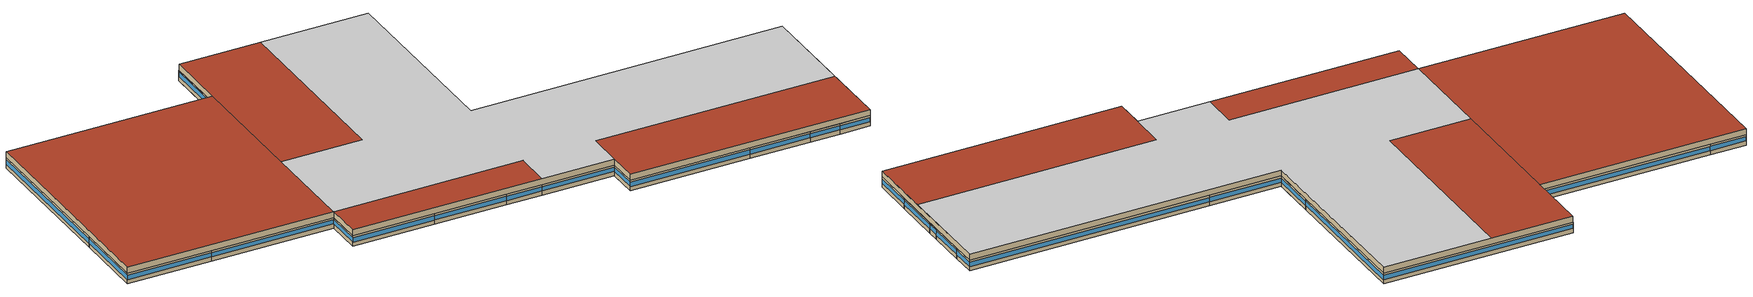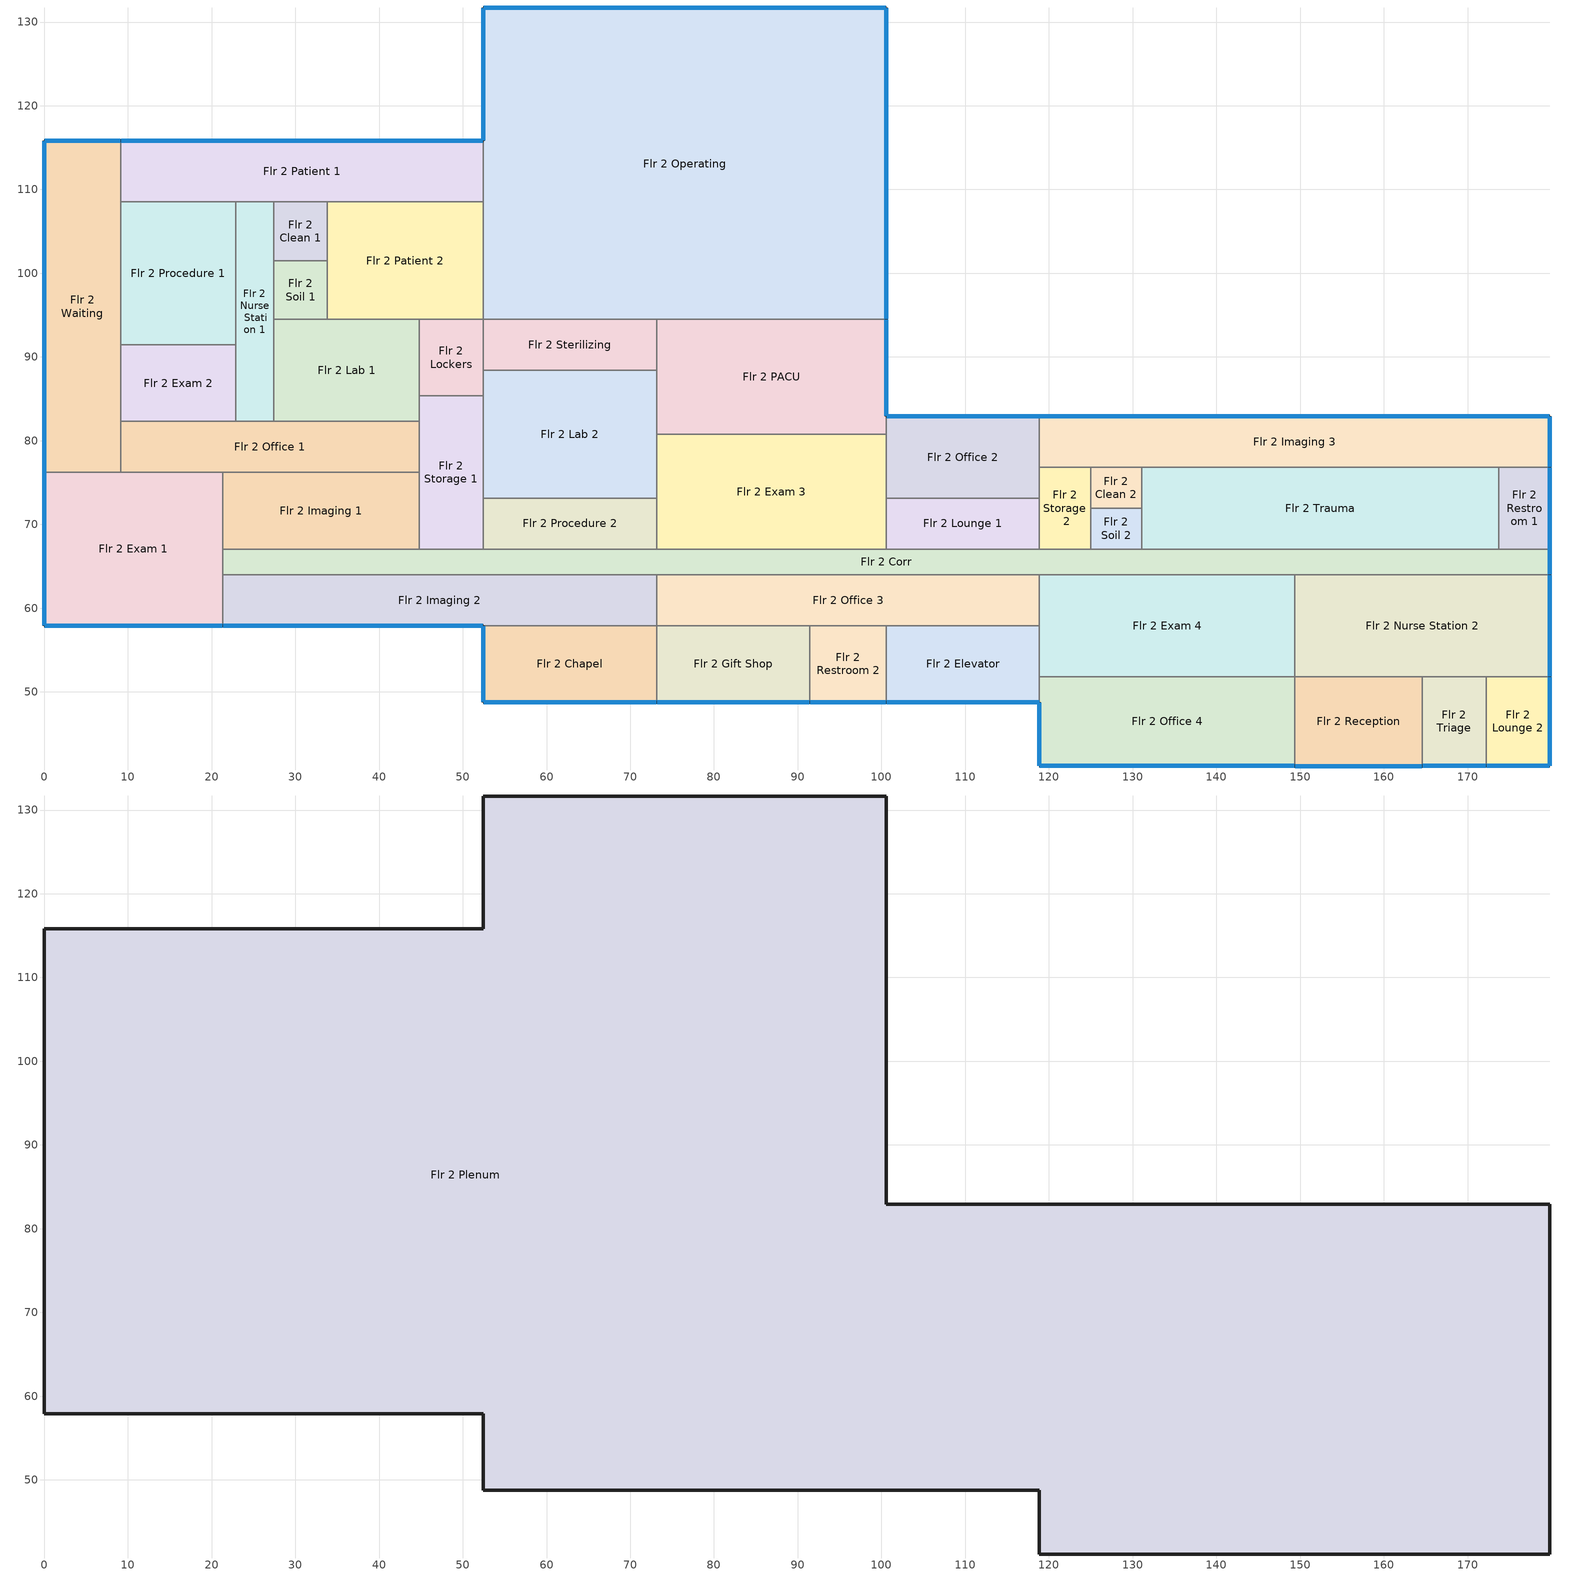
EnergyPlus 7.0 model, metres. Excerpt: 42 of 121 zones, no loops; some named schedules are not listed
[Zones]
Flr 2 Chapel
 floor adiabatic (INT-FLOOR-TOPSIDE): 73.15,57.91 73.15,48.77 52.43,48.77 52.43,57.91 z3.96
 wall outside (Mass_R-5.7 ci_Ext-wall): 52.43,57.91 52.43,48.77 73.15,48.77 z3.96:6.71
 wall adiabatic (Standard_Int-Wall): 73.15,48.77 73.15,57.91 52.43,57.91 z3.96:6.71
 window (South_Window): 52.48,48.77 73.1,48.77 z5.06:6.17
 window (West_Window): 52.43,57.86 52.43,48.82 z5.06:6.17
 ceiling adiabatic (INT-FLOOR-UNDERSIDE): 52.43,57.91 52.43,48.77 73.15,48.77 73.15,57.91 z6.71
Flr 2 Clean 1
 floor adiabatic (INT-FLOOR-TOPSIDE): 33.83,108.51 33.83,101.5 27.43,101.5 27.43,108.51 z3.96
 wall adiabatic (Standard_Int-Wall): 33.83,108.51 27.43,108.51 27.43,101.5 33.83,101.5 33.83,108.51 z3.96:6.71
 ceiling adiabatic (INT-FLOOR-UNDERSIDE): 27.43,108.51 27.43,101.5 33.83,101.5 33.83,108.51 z6.71
Flr 2 Clean 2
 floor adiabatic (INT-FLOOR-TOPSIDE): 131.06,76.81 131.06,71.93 124.97,71.93 124.97,76.81 z3.96
 wall adiabatic (Standard_Int-Wall): 131.06,76.81 124.97,76.81 124.97,71.93 131.06,71.93 131.06,76.81 z3.96:6.71
 ceiling adiabatic (INT-FLOOR-UNDERSIDE): 124.97,76.81 124.97,71.93 131.06,71.93 131.06,76.81 z6.71
Flr 2 Corr
 floor adiabatic (INT-FLOOR-TOPSIDE): 179.83,67.06 179.83,64.01 21.34,64.01 21.34,67.06 z3.96
 wall outside (Mass_R-5.7 ci_Ext-wall): 179.83,64.01 179.83,67.06 z3.96:6.71
 wall adiabatic (Standard_Int-Wall): 179.83,67.06 21.34,67.06 21.34,64.01 179.83,64.01 z3.96:6.71
 window (East_Window): 179.83,64.06 179.83,67.01 z5.06:6.2
 ceiling adiabatic (INT-FLOOR-UNDERSIDE): 21.34,67.06 21.34,64.01 179.83,64.01 179.83,67.06 z6.71
Flr 2 Elevator
 floor adiabatic (INT-FLOOR-TOPSIDE): 118.87,57.91 118.87,48.77 100.58,48.77 100.58,57.91 z3.96
 wall outside (Mass_R-5.7 ci_Ext-wall): 100.58,48.77 118.87,48.77 z3.96:6.71
 wall adiabatic (Standard_Int-Wall): 118.87,48.77 118.87,57.91 100.58,57.91 100.58,48.77 z3.96:6.71
 window (South_Window): 100.63,48.77 118.82,48.77 z5.06:6.17
 ceiling adiabatic (INT-FLOOR-UNDERSIDE): 100.58,57.91 100.58,48.77 118.87,48.77 118.87,57.91 z6.71
Flr 2 Exam 1
 floor adiabatic (INT-FLOOR-TOPSIDE): 21.34,76.2 21.34,57.91 0,57.91 0,76.2 z3.96
 wall outside (Mass_R-5.7 ci_Ext-wall): 0,76.2 0,57.91 21.34,57.91 z3.96:6.71
 wall adiabatic (Standard_Int-Wall): 21.34,57.91 21.34,76.2 0,76.2 z3.96:6.71
 window (West_Window): 0,76.15 0,57.96 z5.06:6.17
 window (South_Window): 0.05,57.91 21.29,57.91 z5.06:6.16
 ceiling adiabatic (INT-FLOOR-UNDERSIDE): 0,76.2 0,57.91 21.34,57.91 21.34,76.2 z6.71
Flr 2 Exam 2
 floor adiabatic (INT-FLOOR-TOPSIDE): 22.86,91.44 22.86,82.3 9.14,82.3 9.14,91.44 z3.96
 wall adiabatic (Standard_Int-Wall): 22.86,82.3 22.86,91.44 9.14,91.44 9.14,82.3 22.86,82.3 z3.96:6.71
 ceiling adiabatic (INT-FLOOR-UNDERSIDE): 9.14,91.44 9.14,82.3 22.86,82.3 22.86,91.44 z6.71
Flr 2 Exam 3
 floor adiabatic (INT-FLOOR-TOPSIDE): 100.58,80.77 100.58,67.06 73.15,67.06 73.15,80.77 z3.96
 wall adiabatic (Standard_Int-Wall): 73.15,67.06 100.58,67.06 100.58,80.77 73.15,80.77 73.15,67.06 z3.96:6.71
 ceiling adiabatic (INT-FLOOR-UNDERSIDE): 73.15,80.77 73.15,67.06 100.58,67.06 100.58,80.77 z6.71
Flr 2 Exam 4
 floor adiabatic (INT-FLOOR-TOPSIDE): 149.35,64.01 149.35,51.82 118.87,51.82 118.87,64.01 z3.96
 wall adiabatic (Standard_Int-Wall): 118.87,51.82 149.35,51.82 149.35,64.01 118.87,64.01 118.87,51.82 z3.96:6.71
 ceiling adiabatic (INT-FLOOR-UNDERSIDE): 118.87,64.01 118.87,51.82 149.35,51.82 149.35,64.01 z6.71
Flr 2 Gift Shop
 floor adiabatic (INT-FLOOR-TOPSIDE): 91.44,57.91 91.44,48.77 73.15,48.77 73.15,57.91 z3.96
 wall outside (Mass_R-5.7 ci_Ext-wall): 73.15,48.77 91.44,48.77 z3.96:6.71
 wall adiabatic (Standard_Int-Wall): 91.44,48.77 91.44,57.91 73.15,57.91 73.15,48.77 z3.96:6.71
 window (South_Window): 73.2,48.77 91.39,48.77 z5.06:6.17
 ceiling adiabatic (INT-FLOOR-UNDERSIDE): 73.15,57.91 73.15,48.77 91.44,48.77 91.44,57.91 z6.71
Flr 2 Imaging 1
 floor adiabatic (INT-FLOOR-TOPSIDE): 44.81,76.2 44.81,67.06 21.34,67.06 21.34,76.2 z3.96
 wall adiabatic (Standard_Int-Wall): 21.34,67.06 44.81,67.06 44.81,76.2 21.34,76.2 21.34,67.06 z3.96:6.71
 ceiling adiabatic (INT-FLOOR-UNDERSIDE): 21.34,76.2 21.34,67.06 44.81,67.06 44.81,76.2 z6.71
Flr 2 Imaging 2
 floor adiabatic (INT-FLOOR-TOPSIDE): 73.15,64.01 73.15,57.91 21.34,57.91 21.34,64.01 z3.96
 wall outside (Mass_R-5.7 ci_Ext-wall): 21.34,57.91 52.43,57.91 z3.96:6.71
 wall adiabatic (Standard_Int-Wall): 52.43,57.91 73.15,57.91 73.15,64.01 21.34,64.01 21.34,57.91 z3.96:6.71
 window (South_Window): 21.39,57.91 52.38,57.91 z5.06:6.16
 ceiling adiabatic (INT-FLOOR-UNDERSIDE): 21.34,64.01 21.34,57.91 73.15,57.91 73.15,64.01 z6.71
Flr 2 Imaging 3
 floor adiabatic (INT-FLOOR-TOPSIDE): 179.83,82.91 179.83,76.81 118.87,76.81 118.87,82.91 z3.96
 wall outside (Mass_R-5.7 ci_Ext-wall): 179.83,76.81 179.83,82.91 118.87,82.91 z3.96:6.71
 wall adiabatic (Standard_Int-Wall): 118.87,82.91 118.87,76.81 179.83,76.81 z3.96:6.71
 window (North_Window): 179.78,82.91 118.92,82.91 z5.06:6.16
 window (East_Window): 179.83,76.86 179.83,82.86 z5.06:6.18
 ceiling adiabatic (INT-FLOOR-UNDERSIDE): 118.87,82.91 118.87,76.81 179.83,76.81 179.83,82.91 z6.71
Flr 2 Lab 1
 floor adiabatic (INT-FLOOR-TOPSIDE): 44.81,94.49 44.81,82.3 27.43,82.3 27.43,94.49 z3.96
 wall adiabatic (Standard_Int-Wall): 44.81,82.3 44.81,94.49 27.43,94.49 27.43,82.3 44.81,82.3 z3.96:6.71
 ceiling adiabatic (INT-FLOOR-UNDERSIDE): 27.43,94.49 27.43,82.3 44.81,82.3 44.81,94.49 z6.71
Flr 2 Lab 2
 floor adiabatic (INT-FLOOR-TOPSIDE): 73.15,88.39 73.15,73.15 52.43,73.15 52.43,88.39 z3.96
 wall adiabatic (Standard_Int-Wall): 52.43,73.15 73.15,73.15 73.15,88.39 52.43,88.39 52.43,73.15 z3.96:6.71
 ceiling adiabatic (INT-FLOOR-UNDERSIDE): 52.43,88.39 52.43,73.15 73.15,73.15 73.15,88.39 z6.71
Flr 2 Lockers
 floor adiabatic (INT-FLOOR-TOPSIDE): 52.43,94.49 52.43,85.34 44.81,85.34 44.81,94.49 z3.96
 wall adiabatic (Standard_Int-Wall): 44.81,85.34 52.43,85.34 52.43,94.49 44.81,94.49 44.81,85.34 z3.96:6.71
 ceiling adiabatic (INT-FLOOR-UNDERSIDE): 44.81,94.49 44.81,85.34 52.43,85.34 52.43,94.49 z6.71
Flr 2 Lounge 1
 floor adiabatic (INT-FLOOR-TOPSIDE): 118.87,73.15 118.87,67.06 100.58,67.06 100.58,73.15 z3.96
 wall adiabatic (Standard_Int-Wall): 118.87,73.15 100.58,73.15 100.58,67.06 118.87,67.06 118.87,73.15 z3.96:6.71
 ceiling adiabatic (INT-FLOOR-UNDERSIDE): 100.58,73.15 100.58,67.06 118.87,67.06 118.87,73.15 z6.71
Flr 2 Lounge 2
 floor adiabatic (INT-FLOOR-TOPSIDE): 179.83,51.82 179.83,41.15 172.21,41.15 172.21,51.82 z3.96
 wall outside (Mass_R-5.7 ci_Ext-wall): 172.21,41.15 179.83,41.15 179.83,51.82 z3.96:6.71
 wall adiabatic (Standard_Int-Wall): 179.83,51.82 172.21,51.82 172.21,41.15 z3.96:6.71
 window (East_Window): 179.83,41.2 179.83,51.77 z5.06:6.17
 window (South_Window): 172.26,41.15 179.78,41.15 z5.06:6.17
 ceiling adiabatic (INT-FLOOR-UNDERSIDE): 172.21,51.82 172.21,41.15 179.83,41.15 179.83,51.82 z6.71
Flr 2 Nurse Station 1
 floor adiabatic (INT-FLOOR-TOPSIDE): 27.43,108.51 27.43,82.3 22.86,82.3 22.86,108.51 z3.96
 wall adiabatic (Standard_Int-Wall): 27.43,82.3 27.43,108.51 22.86,108.51 22.86,82.3 27.43,82.3 z3.96:6.71
 ceiling adiabatic (INT-FLOOR-UNDERSIDE): 22.86,108.51 22.86,82.3 27.43,82.3 27.43,108.51 z6.71
Flr 2 Nurse Station 2
 floor adiabatic (INT-FLOOR-TOPSIDE): 179.83,64.01 179.83,51.82 149.35,51.82 149.35,64.01 z3.96
 wall outside (Mass_R-5.7 ci_Ext-wall): 179.83,51.82 179.83,64.01 z3.96:6.71
 wall adiabatic (Standard_Int-Wall): 179.83,64.01 149.35,64.01 149.35,51.82 179.83,51.82 z3.96:6.71
 window (East_Window): 179.83,51.87 179.83,63.96 z5.06:6.17
 ceiling adiabatic (INT-FLOOR-UNDERSIDE): 149.35,64.01 149.35,51.82 179.83,51.82 179.83,64.01 z6.71
Flr 2 Office 1
 floor adiabatic (INT-FLOOR-TOPSIDE): 44.81,82.3 44.81,76.2 9.14,76.2 9.14,82.3 z3.96
 wall adiabatic (Standard_Int-Wall): 44.81,82.3 9.14,82.3 9.14,76.2 44.81,76.2 44.81,82.3 z3.96:6.71
 ceiling adiabatic (INT-FLOOR-UNDERSIDE): 9.14,82.3 9.14,76.2 44.81,76.2 44.81,82.3 z6.71
Flr 2 Office 2
 floor adiabatic (INT-FLOOR-TOPSIDE): 118.87,82.91 118.87,73.15 100.58,73.15 100.58,82.91 z3.96
 wall outside (Mass_R-5.7 ci_Ext-wall): 118.87,82.91 100.58,82.91 z3.96:6.71
 wall adiabatic (Standard_Int-Wall): 100.58,82.91 100.58,73.15 118.87,73.15 118.87,82.91 z3.96:6.71
 window (North_Window): 118.82,82.91 100.63,82.91 z5.06:6.17
 ceiling adiabatic (INT-FLOOR-UNDERSIDE): 100.58,82.91 100.58,73.15 118.87,73.15 118.87,82.91 z6.71
Flr 2 Office 3
 floor adiabatic (INT-FLOOR-TOPSIDE): 118.87,64.01 118.87,57.91 73.15,57.91 73.15,64.01 z3.96
 wall adiabatic (Standard_Int-Wall): 118.87,64.01 73.15,64.01 73.15,57.91 118.87,57.91 118.87,64.01 z3.96:6.71
 ceiling adiabatic (INT-FLOOR-UNDERSIDE): 73.15,64.01 73.15,57.91 118.87,57.91 118.87,64.01 z6.71
Flr 2 Office 4
 floor adiabatic (INT-FLOOR-TOPSIDE): 149.35,51.82 149.35,41.15 118.87,41.15 118.87,51.82 z3.96
 wall outside (Mass_R-5.7 ci_Ext-wall): 118.87,48.77 118.87,41.15 149.35,41.15 z3.96:6.71
 wall adiabatic (Standard_Int-Wall): 149.35,41.15 149.35,51.82 118.87,51.82 118.87,48.77 z3.96:6.71
 window (West_Window): 118.87,48.72 118.87,41.2 z5.06:6.17
 window (South_Window): 118.92,41.15 149.3,41.15 z5.06:6.16
 ceiling adiabatic (INT-FLOOR-UNDERSIDE): 118.87,51.82 118.87,41.15 149.35,41.15 149.35,51.82 z6.71
Flr 2 Operating
 floor adiabatic (INT-FLOOR-TOPSIDE): 100.58,131.67 100.58,94.49 52.43,94.49 52.43,131.67 z3.96
 wall outside (Mass_R-5.7 ci_Ext-wall): 100.58,94.49 100.58,131.67 52.43,131.67 52.43,115.82 z3.96:6.71
 wall adiabatic (Standard_Int-Wall): 52.43,115.82 52.43,94.49 100.58,94.49 z3.96:6.71
 window (West_Window): 52.43,131.62 52.43,115.87 z5.06:6.17
 window (East_Window): 100.58,94.54 100.58,131.62 z5.06:6.16
 window (North_Window): 100.53,131.67 52.48,131.67 z5.06:6.16
 ceiling adiabatic (INT-FLOOR-UNDERSIDE): 52.43,131.67 52.43,94.49 100.58,94.49 100.58,131.67 z6.71
Flr 2 PACU
 floor adiabatic (INT-FLOOR-TOPSIDE): 100.58,94.49 100.58,80.77 73.15,80.77 73.15,94.49 z3.96
 wall outside (Mass_R-5.7 ci_Ext-wall): 100.58,82.91 100.58,94.49 z3.96:6.71
 wall adiabatic (Standard_Int-Wall): 100.58,94.49 73.15,94.49 73.15,80.77 100.58,80.77 100.58,82.91 z3.96:6.71
 window (East_Window): 100.58,82.96 100.58,94.44 z5.06:6.17
 ceiling adiabatic (INT-FLOOR-UNDERSIDE): 73.15,94.49 73.15,80.77 100.58,80.77 100.58,94.49 z6.71
Flr 2 Patient 1
 floor adiabatic (INT-FLOOR-TOPSIDE): 52.43,115.82 52.43,108.51 9.14,108.51 9.14,115.82 z3.96
 wall outside (Mass_R-5.7 ci_Ext-wall): 52.43,115.82 9.14,115.82 z3.96:6.71
 wall adiabatic (Standard_Int-Wall): 9.14,115.82 9.14,108.51 52.43,108.51 52.43,115.82 z3.96:6.71
 window (North_Window): 52.38,115.82 9.19,115.82 z5.06:6.16
 ceiling adiabatic (INT-FLOOR-UNDERSIDE): 9.14,115.82 9.14,108.51 52.43,108.51 52.43,115.82 z6.71
Flr 2 Patient 2
 floor adiabatic (INT-FLOOR-TOPSIDE): 52.43,108.51 52.43,94.49 33.83,94.49 33.83,108.51 z3.96
 wall adiabatic (Standard_Int-Wall): 33.83,108.51 33.83,94.49 52.43,94.49 52.43,108.51 33.83,108.51 z3.96:6.71
 ceiling adiabatic (INT-FLOOR-UNDERSIDE): 33.83,108.51 33.83,94.49 52.43,94.49 52.43,108.51 z6.71
Flr 2 Procedure 1
 floor adiabatic (INT-FLOOR-TOPSIDE): 22.86,108.51 22.86,91.44 9.14,91.44 9.14,108.51 z3.96
 wall adiabatic (Standard_Int-Wall): 9.14,108.51 9.14,91.44 22.86,91.44 22.86,108.51 9.14,108.51 z3.96:6.71
 ceiling adiabatic (INT-FLOOR-UNDERSIDE): 9.14,108.51 9.14,91.44 22.86,91.44 22.86,108.51 z6.71
Flr 2 Procedure 2
 floor adiabatic (INT-FLOOR-TOPSIDE): 73.15,73.15 73.15,67.06 52.43,67.06 52.43,73.15 z3.96
 wall adiabatic (Standard_Int-Wall): 73.15,73.15 52.43,73.15 52.43,67.06 73.15,67.06 73.15,73.15 z3.96:6.71
 ceiling adiabatic (INT-FLOOR-UNDERSIDE): 52.43,73.15 52.43,67.06 73.15,67.06 73.15,73.15 z6.71
Flr 2 Reception
 floor adiabatic (INT-FLOOR-TOPSIDE): 164.59,51.82 164.59,41.15 149.35,41.15 149.35,51.82 z3.96
 wall outside (Mass_R-5.7 ci_Ext-wall): 149.35,41.15 164.59,41.15 z3.96:6.71
 wall adiabatic (Standard_Int-Wall): 164.59,41.15 164.59,51.82 149.35,51.82 149.35,41.15 z3.96:6.71
 window (South_Window): 149.4,41.15 164.54,41.15 z5.06:6.17
 ceiling adiabatic (INT-FLOOR-UNDERSIDE): 149.35,51.82 149.35,41.15 164.59,41.15 164.59,51.82 z6.71
Flr 2 Restroom 1
 floor adiabatic (INT-FLOOR-TOPSIDE): 179.83,76.81 179.83,67.06 173.74,67.06 173.74,76.81 z3.96
 wall outside (Mass_R-5.7 ci_Ext-wall): 179.83,67.06 179.83,76.81 z3.96:6.71
 wall adiabatic (Standard_Int-Wall): 179.83,76.81 173.74,76.81 173.74,67.06 179.83,67.06 z3.96:6.71
 window (East_Window): 179.83,67.11 179.83,76.76 z5.06:6.17
 ceiling adiabatic (INT-FLOOR-UNDERSIDE): 173.74,76.81 173.74,67.06 179.83,67.06 179.83,76.81 z6.71
Flr 2 Restroom 2
 floor adiabatic (INT-FLOOR-TOPSIDE): 100.58,57.91 100.58,48.77 91.44,48.77 91.44,57.91 z3.96
 wall outside (Mass_R-5.7 ci_Ext-wall): 91.44,48.77 100.58,48.77 z3.96:6.71
 wall adiabatic (Standard_Int-Wall): 100.58,48.77 100.58,57.91 91.44,57.91 91.44,48.77 z3.96:6.71
 window (South_Window): 91.49,48.77 100.53,48.77 z5.06:6.17
 ceiling adiabatic (INT-FLOOR-UNDERSIDE): 91.44,57.91 91.44,48.77 100.58,48.77 100.58,57.91 z6.71
Flr 2 Soil 1
 floor adiabatic (INT-FLOOR-TOPSIDE): 33.83,101.5 33.83,94.49 27.43,94.49 27.43,101.5 z3.96
 wall adiabatic (Standard_Int-Wall): 33.83,101.5 27.43,101.5 27.43,94.49 33.83,94.49 33.83,101.5 z3.96:6.71
 ceiling adiabatic (INT-FLOOR-UNDERSIDE): 27.43,101.5 27.43,94.49 33.83,94.49 33.83,101.5 z6.71
Flr 2 Soil 2
 floor adiabatic (INT-FLOOR-TOPSIDE): 131.06,71.93 131.06,67.06 124.97,67.06 124.97,71.93 z3.96
 wall adiabatic (Standard_Int-Wall): 131.06,71.93 124.97,71.93 124.97,67.06 131.06,67.06 131.06,71.93 z3.96:6.71
 ceiling adiabatic (INT-FLOOR-UNDERSIDE): 124.97,71.93 124.97,67.06 131.06,67.06 131.06,71.93 z6.71
Flr 2 Sterilizing
 floor adiabatic (INT-FLOOR-TOPSIDE): 73.15,94.49 73.15,88.39 52.43,88.39 52.43,94.49 z3.96
 wall adiabatic (Standard_Int-Wall): 73.15,94.49 52.43,94.49 52.43,88.39 73.15,88.39 73.15,94.49 z3.96:6.71
 ceiling adiabatic (INT-FLOOR-UNDERSIDE): 52.43,94.49 52.43,88.39 73.15,88.39 73.15,94.49 z6.71
Flr 2 Storage 1
 floor adiabatic (INT-FLOOR-TOPSIDE): 52.43,85.34 52.43,67.06 44.81,67.06 44.81,85.34 z3.96
 wall adiabatic (Standard_Int-Wall): 52.43,67.06 52.43,85.34 44.81,85.34 44.81,67.06 52.43,67.06 z3.96:6.71
 ceiling adiabatic (INT-FLOOR-UNDERSIDE): 44.81,85.34 44.81,67.06 52.43,67.06 52.43,85.34 z6.71
Flr 2 Storage 2
 floor adiabatic (INT-FLOOR-TOPSIDE): 124.97,76.81 124.97,67.06 118.87,67.06 118.87,76.81 z3.96
 wall adiabatic (Standard_Int-Wall): 124.97,76.81 118.87,76.81 118.87,67.06 124.97,67.06 124.97,76.81 z3.96:6.71
 ceiling adiabatic (INT-FLOOR-UNDERSIDE): 118.87,76.81 118.87,67.06 124.97,67.06 124.97,76.81 z6.71
Flr 2 Trauma
 floor adiabatic (INT-FLOOR-TOPSIDE): 173.74,76.81 173.74,67.06 131.06,67.06 131.06,76.81 z3.96
 wall adiabatic (Standard_Int-Wall): 131.06,76.81 131.06,67.06 173.74,67.06 173.74,76.81 131.06,76.81 z3.96:6.71
 ceiling adiabatic (INT-FLOOR-UNDERSIDE): 131.06,76.81 131.06,67.06 173.74,67.06 173.74,76.81 z6.71
Flr 2 Triage
 floor adiabatic (INT-FLOOR-TOPSIDE): 172.21,51.82 172.21,41.15 164.59,41.15 164.59,51.82 z3.96
 wall outside (Mass_R-5.7 ci_Ext-wall): 164.59,41.15 172.21,41.15 z3.96:6.71
 wall adiabatic (Standard_Int-Wall): 172.21,41.15 172.21,51.82 164.59,51.82 164.59,41.15 z3.96:6.71
 window (South_Window): 164.64,41.15 172.16,41.15 z5.06:6.17
 ceiling adiabatic (INT-FLOOR-UNDERSIDE): 164.59,51.82 164.59,41.15 172.21,41.15 172.21,51.82 z6.71
Flr 2 Waiting
 floor adiabatic (INT-FLOOR-TOPSIDE): 9.14,115.82 9.14,76.2 0,76.2 0,115.82 z3.96
 wall outside (Mass_R-5.7 ci_Ext-wall): 9.14,115.82 0,115.82 0,76.2 z3.96:6.71
 wall adiabatic (Standard_Int-Wall): 0,76.2 9.14,76.2 9.14,115.82 z3.96:6.71
 window (North_Window): 9.09,115.82 0.05,115.82 z5.06:6.17
 window (West_Window): 0,115.77 0,76.25 z5.06:6.16
 ceiling adiabatic (INT-FLOOR-UNDERSIDE): 0,115.82 0,76.2 9.14,76.2 9.14,115.82 z6.71
Flr 2 Plenum
 floor adiabatic (INT-FLOOR-TOPSIDE): 179.83,82.91 179.83,41.15 118.87,41.15 118.87,48.77 52.43,48.77 52.43,57.91 0,57.91 0,115.82 52.43,115.82 52.43,131.67 100.58,131.67 100.58,82.91 z6.71
 wall outside (Mass_R-5.7 ci_Ext-wall): 52.43,115.82 0,115.82 0,57.91 52.43,57.91 52.43,48.77 118.87,48.77 118.87,41.15 179.83,41.15 179.83,82.91 100.58,82.91 100.58,131.67 52.43,131.67 52.43,115.82 z6.71:8.23
 ceiling adiabatic (INT-FLOOR-UNDERSIDE): 73.15,131.67 73.15,82.91 52.43,82.91 52.43,57.91 100.58,57.91 100.58,48.77 118.87,48.77 118.87,57.91 179.83,57.91 179.83,82.91 100.58,82.91 100.58,131.67 z8.23
 roof outside (IEAD_R-15 ci_Roof): 52.43,131.67 52.43,82.91 73.15,82.91 73.15,131.67 z8.23; 0,115.82 0,57.91 52.43,57.91 52.43,115.82 z8.23; 52.43,57.91 52.43,48.77 100.58,48.77 100.58,57.91 z8.23; 118.87,57.91 118.87,41.15 179.83,41.15 179.83,57.91 z8.23
[Building]
Large Hospital TSD Baseline Model: North Axis=0; Terrain=City; Loads Convergence Tolerance Value=0.04; Temperature Convergence Tolerance Value=0.4; Solar Distribution=FullInteriorAndExterior; Maximum Number of Warmup Days=50; Minimum Number of Warmup Days=6
[Site:Location]
USA CA-SAN FRANCISCO: Latitude {deg}=37.62; Longitude {deg}=-122.37; Time Zone {hr}=-8; Elevation {m}=5
[Site:GroundTemperature:BuildingSurface]
19.905, 19.922, 19.91, 19.932, 19.949, 20.038, 20.327, 20.062, 20.443, 20.088, 19.986, 19.948
[Site:WaterMainsTemperature]
Calculation Method=CORRELATION; Annual Average Outdoor Air Temperature {C}=13.08; Maximum Difference In Monthly Average Outdoor Air Temperatures {deltaC}=8
[SizingPeriod:DesignDay] Barometric Pressure {Pa}=101265; Rain {0-no,1-yes}=0; Snow on ground {0-no,1-yes}=0; Day of Month=21; Daylight Savings Time Indicator=0; Humidity Indicating Type=WetBulb
Name | Maximum Dry-Bulb Temperature {C} | Daily Temp Range {C} | Humidity Indicating Conditions at Maximum Dry-Bulb | Wind Speed {m/s} design conditions vs. traditional 6.71 m/s (15 mph) | Wind Direction {Degrees; N=0, S=180} | Clearness {0.0 to 1.1} | Month | Day Type | Wind Speed {m/s} design conditions vs. traditional 3.35 m/s (7mph)
SAN_FRANCISCO Ann Htg 99.6% Condns DB | 3.2 | 0 | 3.2 | 2.4 | 140 | 0 | 1 | WinterDesignDay
SAN_FRANCISCO Ann Clg .4% Condns DB=>MWB | 28.3 | 9 | 17.2 |  | 310 | 1 | 9 | SummerDesignDay | 5.8
SAN_FRANCISCO Ann Clg .4% Condns WB=>MDB | 25.7 | 9 | 18.4 |  | 310 | 1 | 9 | SummerDesignDay | 5.8
[WindowMaterial:SimpleGlazingSystem] U-Factor=6.927
Name | Solar Heat Gain Coefficient | Visible Transmittance
SOUTH; EAST; WEST | 0.34 | 0.34
NORTH | 0.61 | 0.61
[Material] Thermal Absorptance=0.9
Name | Roughness | Thickness | Conductivity | Density | Specific Heat | Solar Absorptance | Visible Absorptance | Thickness {m} | Conductivity {W/m-K} | Density {kg/m3} | Specific Heat {J/kg-K}
Roof Membrane | VeryRough | 0.0095 | 0.16 | 1121.29 | 1460 | 0.7 | 0.7
Roof Insulation | MediumRough | 0.125 | 0.049 | 265 | 836.8 | 0.7 | 0.7
Metal Decking | MediumSmooth | 0.0015 | 45.006 | 7680 | 418.4 | 0.7 | 0.3
GP01 1/2 GYPSUM | Smooth | 0.0127 | 0.16 | 800 | 1090 | 0.7 | 0.5
1IN Stucco | Smooth | 0.0253 | 0.6918 | 1858 | 837 | 0.92 | 0.92
8IN Concrete HW | MediumRough | 0.2033 | 1.7296 | 2243 | 837 | 0.65 | 0.65
Wall Insulation [4] | MediumRough | 0.0339 | 0.0432 | 91 | 837 | 0.5 | 0.5
1/2IN Gypsum | Smooth | 0.0127 | 0.16 | 784.9 | 830 | 0.92 | 0.92
Std Wood 6inch | MediumSmooth |  |  |  |  | 0.7 | 0.7 | 0.15 | 0.12 | 540 | 1210
Std MAT-CC05 4 MW CONCRETE | Rough |  |  |  |  | 0.7 | 0.2 | 0.1 | 0.858 | 1968 | 836.8
[Material:NoMass]
Std CP02 CARPET PAD: Roughness=VeryRough; Thermal Resistance {m2-K/W}=0.21648; Thermal Absorptance=0.9; Solar Absorptance=0.7; Visible Absorptance=0.8
[Construction]
South_Window: SOUTH
East_Window: EAST
North_Window: NORTH
West_Window: WEST
IEAD_R-15 ci_Roof: Roof Membrane, Roof Insulation, Metal Decking
Standard_Int-Wall: GP01 1/2 GYPSUM, GP01 1/2 GYPSUM
Mass_R-5.7 ci_Ext-wall: 1IN Stucco, 8IN Concrete HW, Wall Insulation [4], 1/2IN Gypsum
InteriorFurnishings: Std Wood 6inch
INT-FLOOR-TOPSIDE: Std MAT-CC05 4 MW CONCRETE, Std CP02 CARPET PAD
INT-FLOOR-UNDERSIDE: Std CP02 CARPET PAD, Std MAT-CC05 4 MW CONCRETE
[Zone] Type=1; Multiplier=1; Ceiling Height {m}=AutoCalculate; Floor Area {m2}=AutoCalculate
Name | Volume {m3} | Part of Total Floor Area
Flr 2 Chapel | 519.8973 | Yes
Flr 2 Clean 1; Flr 2 Soil 1 | 123.0933 | Yes
Flr 2 Clean 2; Flr 2 Soil 2 | 81.5525 | Yes
Flr 2 Corr | 1325.23 | Yes
Flr 2 Elevator; Flr 2 Gift Shop | 458.7329 | Yes
Flr 2 Exam 1 | 1070.38 | Yes
Flr 2 Exam 2 | 344.0497 | Yes
Flr 2 Exam 3; Flr 2 PACU | 1032.15 | Yes
Flr 2 Exam 4; Flr 2 Imaging 3; Flr 2 Nurse Station 2 | 1019.41 | Yes
Flr 2 Imaging 1 | 588.7072 | Yes
Flr 2 Imaging 2; Flr 2 Lab 2 | 866.4955 | Yes
Flr 2 Lab 1 | 581.0617 | Yes
Flr 2 Lockers | 191.1387 | Yes
Flr 2 Lounge 1 | 305.8219 | Yes
Flr 2 Lounge 2; Flr 2 Triage | 222.9952 | Yes
Flr 2 Nurse Station 1 | 328.7586 | Yes
Flr 2 Office 1 | 596.3528 | Yes
Flr 2 Office 2 | 489.3151 | Yes
Flr 2 Office 3 | 764.5549 | Yes
Flr 2 Office 4 | 891.9807 | Yes
Flr 2 Operating | 4912.52 | Yes
Flr 2 Patient 1 | 868.5343 | Yes
Flr 2 Patient 2 | 715.1136 | Yes
Flr 2 Procedure 1 | 642.2261 | Yes
Flr 2 Procedure 2; Flr 2 Sterilizing | 346.5982 | Yes
Flr 2 Reception | 445.9903 | Yes
Flr 2 Restroom 1; Flr 2 Storage 2 | 163.105 | Yes
Flr 2 Restroom 2 | 229.3665 | Yes
Flr 2 Storage 1 | 382.2774 | Yes
Flr 2 Trauma | 1141.74 | Yes
Flr 2 Waiting | 993.9213 | Yes
Flr 2 Plenum | 15542.6 | No
[InternalMass] Construction=InteriorFurnishings
Name | Zone | Surface Area
Flr 2 Chapel Internal Mass | Flr 2 Chapel | 379.0444
Flr 2 Clean 1 Internal Mass | Flr 2 Clean 1 | 89.7443
Flr 2 Clean 2 Internal Mass | Flr 2 Clean 2 | 59.4579
Flr 2 Corr Internal Mass | Flr 2 Corr | 966.1916
Flr 2 Elevator Internal Mass | Flr 2 Elevator | 334.4509
Flr 2 Exam 1 Internal Mass | Flr 2 Exam 1 | 780.3855
Flr 2 Exam 2 Internal Mass | Flr 2 Exam 2 | 250.8382
Flr 2 Exam 3 Internal Mass | Flr 2 Exam 3 | 752.5146
Flr 2 Exam 4 Internal Mass | Flr 2 Exam 4 | 743.2243
Flr 2 Gift Shop Internal Mass | Flr 2 Gift Shop | 334.4509
Flr 2 Imaging 1 Internal Mass | Flr 2 Imaging 1 | 429.212
Flr 2 Imaging 2 Internal Mass | Flr 2 Imaging 2 | 631.7407
Flr 2 Imaging 3 Internal Mass | Flr 2 Imaging 3 | 743.2243
Flr 2 Lab 1 Internal Mass | Flr 2 Lab 1 | 423.6379
Flr 2 Lab 2 Internal Mass | Flr 2 Lab 2 | 631.7407
Flr 2 Lockers Internal Mass | Flr 2 Lockers | 139.3546
Flr 2 Lounge 1 Internal Mass | Flr 2 Lounge 1 | 222.9673
Flr 2 Lounge 2 Internal Mass | Flr 2 Lounge 2 | 162.5803
Flr 2 Nurse Station 1 Internal Mass | Flr 2 Nurse Station 1 | 239.6898
Flr 2 Nurse Station 2 Internal Mass | Flr 2 Nurse Station 2 | 743.2243
Flr 2 Office 1 Internal Mass | Flr 2 Office 1 | 434.7862
Flr 2 Office 2 Internal Mass | Flr 2 Office 2 | 356.7477
Flr 2 Office 3 Internal Mass | Flr 2 Office 3 | 557.4182
Flr 2 Office 4 Internal Mass | Flr 2 Office 4 | 650.3213
Flr 2 Operating Internal Mass | Flr 2 Operating | 3581.6
Flr 2 PACU Internal Mass | Flr 2 PACU | 752.5146
Flr 2 Patient 1 Internal Mass | Flr 2 Patient 1 | 633.2271
Flr 2 Patient 2 Internal Mass | Flr 2 Patient 2 | 521.3719
Flr 2 Procedure 1 Internal Mass | Flr 2 Procedure 1 | 468.2313
Flr 2 Procedure 2 Internal Mass | Flr 2 Procedure 2 | 252.6963
Flr 2 Reception Internal Mass | Flr 2 Reception | 325.1606
Flr 2 Restroom 1 Internal Mass | Flr 2 Restroom 1 | 118.9159
Flr 2 Restroom 2 Internal Mass | Flr 2 Restroom 2 | 167.2255
Flr 2 Soil 1 Internal Mass | Flr 2 Soil 1 | 89.7443
Flr 2 Soil 2 Internal Mass | Flr 2 Soil 2 | 59.4579
Flr 2 Sterilizing Internal Mass | Flr 2 Sterilizing | 252.6963
Flr 2 Storage 1 Internal Mass | Flr 2 Storage 1 | 278.7091
Flr 2 Storage 2 Internal Mass | Flr 2 Storage 2 | 118.9159
Flr 2 Trauma Internal Mass | Flr 2 Trauma | 832.4112
Flr 2 Triage Internal Mass | Flr 2 Triage | 162.5803
Flr 2 Waiting Internal Mass | Flr 2 Waiting | 724.6437
[ZoneInfiltration:DesignFlowRate] Constant Term Coefficient=1; Temperature Term Coefficient=0; Velocity Term Coefficient=0; Velocity Squared Term Coefficient=0
Name | Zone | Schedule | Design Volume Flow Rate Calculation Method | Flow per Exterior Surface Area {m3/s/m2} | Design Flow Rate {m3/s}
Flr 2 Chapel_Infiltration | Flr 2 Chapel | INFIL_SCH | Flow/ExteriorWallArea | 0.000302
Flr 2 Clean 1_Infiltration | Flr 2 Clean 1 | WDD_Only_Sch | Flow/Zone |  | 0.0170963
Flr 2 Clean 2_Infiltration | Flr 2 Clean 2 | WDD_Only_Sch | Flow/Zone |  | 0.0113267
Flr 2 Corr_Infiltration | Flr 2 Corr | INFIL_SCH | Flow/ExteriorWallArea | 0.000302
Flr 2 Elevator_Infiltration | Flr 2 Elevator | INFIL_SCH | Flow/ExteriorWallArea | 0.000302
Flr 2 Exam 1_Infiltration | Flr 2 Exam 1 | INFIL_SCH | Flow/ExteriorWallArea | 0.000302
Flr 2 Exam 2_Infiltration | Flr 2 Exam 2 | WDD_Only_Sch | Flow/Zone |  | 0.0477847
Flr 2 Exam 3_Infiltration | Flr 2 Exam 3 | WDD_Only_Sch | Flow/Zone |  | 0.143354
Flr 2 Exam 4_Infiltration | Flr 2 Exam 4 | WDD_Only_Sch | Flow/Zone |  | 0.141584
Flr 2 Gift Shop_Infiltration | Flr 2 Gift Shop | INFIL_SCH | Flow/ExteriorWallArea | 0.000302
Flr 2 Imaging 1_Infiltration | Flr 2 Imaging 1 | WDD_Only_Sch | Flow/Zone |  | 0.0817649
Flr 2 Imaging 2_Infiltration | Flr 2 Imaging 2 | INFIL_SCH | Flow/ExteriorWallArea | 0.000302
Flr 2 Imaging 3_Infiltration | Flr 2 Imaging 3 | INFIL_SCH | Flow/ExteriorWallArea | 0.000302
Flr 2 Lab 1_Infiltration | Flr 2 Lab 1 | WDD_Only_Sch | Flow/Zone |  | 0.080703
Flr 2 Lab 2_Infiltration | Flr 2 Lab 2 | WDD_Only_Sch | Flow/Zone |  | 0.120347
Flr 2 Lockers_Infiltration | Flr 2 Lockers | WDD_Only_Sch | Flow/Zone |  | 0.026547
Flr 2 Lounge 1_Infiltration | Flr 2 Lounge 1 | WDD_Only_Sch | Flow/Zone |  | 0.0424753
Flr 2 Lounge 2_Infiltration | Flr 2 Lounge 2 | INFIL_SCH | Flow/ExteriorWallArea | 0.000302
Flr 2 Nurse Station 1_Infiltration | Flr 2 Nurse Station 1 | WDD_Only_Sch | Flow/Zone |  | 0.0456609
Flr 2 Nurse Station 2_Infiltration | Flr 2 Nurse Station 2 | INFIL_SCH | Flow/ExteriorWallArea | 0.000302
Flr 2 Office 1_Infiltration | Flr 2 Office 1 | WDD_Only_Sch | Flow/Zone |  | 0.0828268
Flr 2 Office 2_Infiltration | Flr 2 Office 2 | INFIL_SCH | Flow/ExteriorWallArea | 0.000302
Flr 2 Office 3_Infiltration | Flr 2 Office 3 | WDD_Only_Sch | Flow/Zone |  | 0.106188
Flr 2 Office 4_Infiltration | Flr 2 Office 4 | INFIL_SCH | Flow/ExteriorWallArea | 0.000302
Flr 2 Operating_Infiltration | Flr 2 Operating | INFIL_SCH | Flow/ExteriorWallArea | 0.000302
Flr 2 PACU_Infiltration | Flr 2 PACU | INFIL_SCH | Flow/ExteriorWallArea | 0.000302
Flr 2 Patient 1_Infiltration | Flr 2 Patient 1 | INFIL_SCH | Flow/ExteriorWallArea | 0.000302
Flr 2 Patient 2_Infiltration | Flr 2 Patient 2 | WDD_Only_Sch | Flow/Zone |  | 0.0993213
Flr 2 Procedure 1_Infiltration | Flr 2 Procedure 1 | WDD_Only_Sch | Flow/Zone |  | 0.0891981
Flr 2 Procedure 2_Infiltration | Flr 2 Procedure 2 | WDD_Only_Sch | Flow/Zone |  | 0.0481386
Flr 2 Reception_Infiltration | Flr 2 Reception | INFIL_SCH | Flow/ExteriorWallArea | 0.000302
Flr 2 Restroom 1_Infiltration | Flr 2 Restroom 1 | INFIL_SCH | Flow/ExteriorWallArea | 0.000302
Flr 2 Restroom 2_Infiltration | Flr 2 Restroom 2 | INFIL_SCH | Flow/ExteriorWallArea | 0.000302
Flr 2 Soil 1_Infiltration | Flr 2 Soil 1 | WDD_Only_Sch | Flow/Zone |  | 0.0170963
Flr 2 Soil 2_Infiltration | Flr 2 Soil 2 | WDD_Only_Sch | Flow/Zone |  | 0.0113267
Flr 2 Sterilizing_Infiltration | Flr 2 Sterilizing | WDD_Only_Sch | Flow/Zone |  | 0.0481386
Flr 2 Storage 1_Infiltration | Flr 2 Storage 1 | WDD_Only_Sch | Flow/Zone |  | 0.0530941
Flr 2 Storage 2_Infiltration | Flr 2 Storage 2 | WDD_Only_Sch | Flow/Zone |  | 0.0226535
Flr 2 Trauma_Infiltration | Flr 2 Trauma | WDD_Only_Sch | Flow/Zone |  | 0.158574
Flr 2 Triage_Infiltration | Flr 2 Triage | INFIL_SCH | Flow/ExteriorWallArea | 0.000302
Flr 2 Waiting_Infiltration | Flr 2 Waiting | INFIL_SCH | Flow/ExteriorWallArea | 0.000302
Flr 2 Plenum_Infiltration | Flr 2 Plenum | INFIL_SCH | Flow/ExteriorWallArea | 0.000302
[People] Number of People Calculation Method=People; Fraction Radiant=0.3; User Specified Sensible Fraction=AUTOCALCULATE; Activity Level Schedule=ACTIVITY_SCH; Carbon Dioxide Generation Rate {m3/s-W}=3.82E-8; Enable ASHRAE 55 Comfort Warnings=No; MRT Calculation=ZoneAveraged; Work Efficiency Schedule=WORK_EFF_SCH; Clothing Schedule=CLOTHING_SCH; Air Velocity Schedule=AIR_VELO_SCH; Thermal Comfort Report=FANGER
Name | Zone | Schedule | Number of People
Flr 2 Chapel People | Flr 2 Chapel | Office_Occ_Sch | 10.1963
Flr 2 Clean 1 People | Flr 2 Clean 1 | 24_7_Occ_Sch | 2.4141
Flr 2 Clean 2 People | Flr 2 Clean 2 | 24_7_Occ_Sch | 1.5994
Flr 2 Elevator People | Flr 2 Elevator | 24_7_Occ_Sch | 53.9971
Flr 2 Exam 1 People | Flr 2 Exam 1 | Office_Occ_Sch | 20.9924
Flr 2 Exam 2 People | Flr 2 Exam 2 | Office_Occ_Sch | 6.7475
Flr 2 Exam 3 People | Flr 2 Exam 3 | Office_Occ_Sch | 20.2426
Flr 2 Exam 4 People | Flr 2 Exam 4 | Office_Occ_Sch | 19.9927
Flr 2 Gift Shop People | Flr 2 Gift Shop | Office_Occ_Sch | 8.9967
Flr 2 Imaging 1 People | Flr 2 Imaging 1 | 24_7_Occ_Sch | 11.5458
Flr 2 Imaging 2 People | Flr 2 Imaging 2 | 24_7_Occ_Sch | 16.9938
Flr 2 Imaging 3 People | Flr 2 Imaging 3 | 24_7_Occ_Sch | 19.9927
Flr 2 Lab 1 People | Flr 2 Lab 1 | 24_7_Occ_Sch | 11.3959
Flr 2 Lab 2 People | Flr 2 Lab 2 | 24_7_Occ_Sch | 16.9938
Flr 2 Lockers People | Flr 2 Lockers | 24_7_Occ_Sch | 3.7486
Flr 2 Lounge 1 People | Flr 2 Lounge 1 | 24_7_Occ_Sch | 5.9978
Flr 2 Lounge 2 People | Flr 2 Lounge 2 | 24_7_Occ_Sch | 4.3734
Flr 2 Nurse Station 1 People | Flr 2 Nurse Station 1 | 24_7_Occ_Sch | 6.4477
Flr 2 Nurse Station 2 People | Flr 2 Nurse Station 2 | 24_7_Occ_Sch | 19.9927
Flr 2 Office 1 People | Flr 2 Office 1 | Office_Occ_Sch | 11.6957
Flr 2 Office 2 People | Flr 2 Office 2 | Office_Occ_Sch | 9.5965
Flr 2 Office 3 People | Flr 2 Office 3 | Office_Occ_Sch | 14.9946
Flr 2 Office 4 People | Flr 2 Office 4 | Office_Occ_Sch | 17.4936
Flr 2 Operating People | Flr 2 Operating | 24_7_Occ_Sch | 96.345
Flr 2 PACU People | Flr 2 PACU | 24_7_Occ_Sch | 20.2426
Flr 2 Patient 1 People | Flr 2 Patient 1 | Patient_Occ_Sch | 17.0338
Flr 2 Patient 2 People | Flr 2 Patient 2 | Patient_Occ_Sch | 14.0249
Flr 2 Procedure 1 People | Flr 2 Procedure 1 | Office_Occ_Sch | 12.5954
Flr 2 Procedure 2 People | Flr 2 Procedure 2 | Office_Occ_Sch | 6.7975
Flr 2 Reception People | Flr 2 Reception | 24_7_Occ_Sch | 52.4972
Flr 2 Restroom 1 People | Flr 2 Restroom 1 | 24_7_Occ_Sch | 3.1988
Flr 2 Restroom 2 People | Flr 2 Restroom 2 | 24_7_Occ_Sch | 4.4984
Flr 2 Soil 1 People | Flr 2 Soil 1 | 24_7_Occ_Sch | 2.4141
Flr 2 Soil 2 People | Flr 2 Soil 2 | 24_7_Occ_Sch | 1.5994
Flr 2 Trauma People | Flr 2 Trauma | 24_7_Occ_Sch | 22.3919
Flr 2 Triage People | Flr 2 Triage | 24_7_Occ_Sch | 4.3734
Flr 2 Waiting People | Flr 2 Waiting | 24_7_Occ_Sch | 116.9937
[Lights] Design Level Calculation Method=LightingLevel; Return Air Fraction=0; Fraction Radiant=0.7; Fraction Visible=0.2; Fraction Replaceable=1; Return Air Fraction is Calculated from Plenum Temperature=No
Name | Zone | Schedule | Design Level {W}
Flr 2 Chapel_Lights | Flr 2 Chapel | Office_Light_Sch | 2243.94
Flr 2 Clean 1_Lights | Flr 2 Clean 1 | 24_7_Light_Sch | 531.2865
Flr 2 Clean 2_Lights | Flr 2 Clean 2 | 24_7_Light_Sch | 351.991
Flr 2 Corr_Lights | Flr 2 Corr | 24_7_Light_Sch | 5198.11
Flr 2 Elevator_Lights | Flr 2 Elevator | 24_7_Light_Sch | 2339.48
Flr 2 Exam 1_Lights | Flr 2 Exam 1 | Office_Light_Sch | 6301.61
Flr 2 Exam 2_Lights | Flr 2 Exam 2 | Office_Light_Sch | 2025.52
Flr 2 Exam 3_Lights | Flr 2 Exam 3 | Office_Light_Sch | 6076.56
Flr 2 Exam 4_Lights | Flr 2 Exam 4 | Office_Light_Sch | 6001.54
Flr 2 Gift Shop_Lights | Flr 2 Gift Shop | Office_Light_Sch | 1979.95
Flr 2 Imaging 1_Lights | Flr 2 Imaging 1 | 24_7_Light_Sch | 924.952
Flr 2 Imaging 2_Lights | Flr 2 Imaging 2 | 24_7_Light_Sch | 1361.4
Flr 2 Imaging 3_Lights | Flr 2 Imaging 3 | 24_7_Light_Sch | 1601.65
Flr 2 Lab 1_Lights | Flr 2 Lab 1 | 24_7_Light_Sch | 3192.11
Flr 2 Lab 2_Lights | Flr 2 Lab 2 | 24_7_Light_Sch | 4760.17
Flr 2 Lockers_Lights | Flr 2 Lockers | 24_7_Light_Sch | 450.1152
Flr 2 Lounge 1_Lights | Flr 2 Lounge 1 | 24_7_Light_Sch | 959.8742
Flr 2 Lounge 2_Lights | Flr 2 Lounge 2 | 24_7_Light_Sch | 699.9083
Flr 2 Nurse Station 1_Lights | Flr 2 Nurse Station 1 | 24_7_Light_Sch | 1289.53
Flr 2 Nurse Station 2_Lights | Flr 2 Nurse Station 2 | 24_7_Light_Sch | 3998.55
Flr 2 Office 1_Lights | Flr 2 Office 1 | Office_Light_Sch | 2573.93
Flr 2 Office 2_Lights | Flr 2 Office 2 | Office_Light_Sch | 2111.95
Flr 2 Office 3_Lights | Flr 2 Office 3 | Office_Light_Sch | 3299.92
Flr 2 Office 4_Lights | Flr 2 Office 4 | Office_Light_Sch | 3849.9
Flr 2 Operating_Lights | Flr 2 Operating | 24_7_Light_Sch | 42406.1
Flr 2 PACU_Lights | Flr 2 PACU | 24_7_Light_Sch | 3239.58
Flr 2 Patient 1_Lights | Flr 2 Patient 1 | Patient_Light_Sch | 5794.03
Flr 2 Patient 2_Lights | Flr 2 Patient 2 | Patient_Light_Sch | 4770.55
Flr 2 Procedure 1_Lights | Flr 2 Procedure 1 | Office_Light_Sch | 6803.4
Flr 2 Procedure 2_Lights | Flr 2 Procedure 2 | Office_Light_Sch | 3671.68
Flr 2 Reception_Lights | Flr 2 Reception | 24_7_Light_Sch | 2274.5
Flr 2 Restroom 1_Lights | Flr 2 Restroom 1 | 24_7_Light_Sch | 576.1475
Flr 2 Restroom 2_Lights | Flr 2 Restroom 2 | 24_7_Light_Sch | 810.2074
Flr 2 Soil 1_Lights | Flr 2 Soil 1 | 24_7_Light_Sch | 531.2865
Flr 2 Soil 2_Lights | Flr 2 Soil 2 | 24_7_Light_Sch | 351.991
Flr 2 Sterilizing_Lights | Flr 2 Sterilizing | 24_7_Light_Sch | 1224.31
Flr 2 Storage 1_Lights | Flr 2 Storage 1 | Office_Light_Sch | 1350.35
Flr 2 Storage 2_Lights | Flr 2 Storage 2 | Office_Light_Sch | 576.1475
Flr 2 Trauma_Lights | Flr 2 Trauma | 24_7_Light_Sch | 12094.9
Flr 2 Triage_Lights | Flr 2 Triage | 24_7_Light_Sch | 2362.29
Flr 2 Waiting_Lights | Flr 2 Waiting | 24_7_Light_Sch | 5068.88
[ElectricEquipment] Design Level Calculation Method=EquipmentLevel; Fraction Latent=0; Fraction Radiant=0.5; Fraction Lost=0
Name | Zone | Schedule | Design Level {W}
Flr 2 Chapel_ElecPlug_Equip | Flr 2 Chapel | Office_Equip_Sch | 1019.63
Flr 2 Clean 1_ElecPlug_Equip | Flr 2 Clean 1 | 24_7_Equip_Sch | 966.0978
Flr 2 Clean 2_ElecPlug_Equip | Flr 2 Clean 2 | 24_7_Equip_Sch | 640.0648
Flr 2 Corr_ElecPlug_Equip | Flr 2 Corr | 24_7_Equip_Sch | 521.7435
Flr 2 Elevator_ElecPlug_Equip | Flr 2 Elevator | 24_7_Equip_Sch | 180.6035
Flr 2 Exam 1_ElecPlug_Equip | Flr 2 Exam 1 | Office_Equip_Sch | 4198.47
Flr 2 Exam 2_ElecPlug_Equip | Flr 2 Exam 2 | Office_Equip_Sch | 1349.51
Flr 2 Exam 3_ElecPlug_Equip | Flr 2 Exam 3 | Office_Equip_Sch | 4048.53
Flr 2 Exam 4_ElecPlug_Equip | Flr 2 Exam 4 | Office_Equip_Sch | 3998.55
Flr 2 Gift Shop_ElecPlug_Equip | Flr 2 Gift Shop | Office_Equip_Sch | 899.673
Flr 2 Imaging 1_ElecPlug_Equip | Flr 2 Imaging 1 | 24_7_Equip_Sch | 2309.16
Flr 2 Imaging 1_ElecProcess_Equip | Flr 2 Imaging 1 | 24_7_Equip_Sch | 18479.7
Flr 2 Imaging 2_ElecPlug_Equip | Flr 2 Imaging 2 | 24_7_Equip_Sch | 3398.76
Flr 2 Imaging 2_ElecProcess_Equip | Flr 2 Imaging 2 | 24_7_Equip_Sch | 27199.6
Flr 2 Imaging 3_ElecPlug_Equip | Flr 2 Imaging 3 | 24_7_Equip_Sch | 3998.55
Flr 2 Imaging 3_ElecProcess_Equip | Flr 2 Imaging 3 | 24_7_Equip_Sch | 31999.5
Flr 2 Lab 1_ElecPlug_Equip | Flr 2 Lab 1 | 24_7_Equip_Sch | 2279.17
Flr 2 Lab 1_ElecProcess_Equip | Flr 2 Lab 1 | 24_7_Equip_Sch | 6839.63
Flr 2 Lab 2_ElecPlug_Equip | Flr 2 Lab 2 | 24_7_Equip_Sch | 3398.76
Flr 2 Lab 2_ElecProcess_Equip | Flr 2 Lab 2 | 24_7_Equip_Sch | 10199.5
Flr 2 Lockers_ElecPlug_Equip | Flr 2 Lockers | 24_7_Equip_Sch | 187.4319
Flr 2 Lounge 1_ElecPlug_Equip | Flr 2 Lounge 1 | 24_7_Equip_Sch | 1199.56
Flr 2 Lounge 2_ElecPlug_Equip | Flr 2 Lounge 2 | 24_7_Equip_Sch | 874.6821
Flr 2 Nurse Station 1_ElecPlug_Equip; Flr 2 Nurse Station 1_ElecProcess_Equip | Flr 2 Nurse Station 1 | 24_7_Equip_Sch | 644.7657
Flr 2 Nurse Station 2_ElecPlug_Equip; Flr 2 Nurse Station 2_ElecProcess_Equip | Flr 2 Nurse Station 2 | 24_7_Equip_Sch | 1999.27
Flr 2 Office 1_ElecPlug_Equip | Flr 2 Office 1 | Office_Equip_Sch | 1169.58
Flr 2 Office 2_ElecPlug_Equip | Flr 2 Office 2 | Office_Equip_Sch | 959.6512
Flr 2 Office 3_ElecPlug_Equip | Flr 2 Office 3 | Office_Equip_Sch | 1499.46
Flr 2 Office 4_ElecPlug_Equip | Flr 2 Office 4 | Office_Equip_Sch | 1749.36
Flr 2 Operating_ElecPlug_Equip | Flr 2 Operating | 24_7_Equip_Sch | 19269
Flr 2 Operating_ElecProcess_Equip | Flr 2 Operating | 24_7_Equip_Sch | 57824.9
Flr 2 PACU_ElecPlug_Equip; Flr 2 PACU_ElecProcess_Equip | Flr 2 PACU | 24_7_Equip_Sch | 4048.53
Flr 2 Patient 1_ElecPlug_Equip | Flr 2 Patient 1 | 24_7_Equip_Sch | 4258.45
Flr 2 Patient 2_ElecPlug_Equip | Flr 2 Patient 2 | 24_7_Equip_Sch | 3506.23
Flr 2 Procedure 1_ElecPlug_Equip | Flr 2 Procedure 1 | Office_Equip_Sch | 2519.08
Flr 2 Procedure 1_ElecProcess_Equip | Flr 2 Procedure 1 | Office_Equip_Sch | 7559.59
Flr 2 Procedure 2_ElecPlug_Equip | Flr 2 Procedure 2 | Office_Equip_Sch | 1359.51
Flr 2 Procedure 2_ElecProcess_Equip | Flr 2 Procedure 2 | Office_Equip_Sch | 4079.78
Flr 2 Reception_ElecPlug_Equip | Flr 2 Reception | 24_7_Equip_Sch | 175.5867
Flr 2 Restroom 1_ElecPlug_Equip | Flr 2 Restroom 1 | 24_7_Equip_Sch | 64.2146
Flr 2 Restroom 2_ElecPlug_Equip | Flr 2 Restroom 2 | 24_7_Equip_Sch | 90.3018
Flr 2 Sterilizing_ElecPlug_Equip | Flr 2 Sterilizing | 24_7_Equip_Sch | 1359.51
Flr 2 Sterilizing_ElecProcess_Equip | Flr 2 Sterilizing | 24_7_Equip_Sch | 6800.06
Flr 2 Storage 1_ElecPlug_Equip | Flr 2 Storage 1 | Office_Equip_Sch | 1499.46
Flr 2 Storage 2_ElecPlug_Equip | Flr 2 Storage 2 | Office_Equip_Sch | 639.7675
Flr 2 Trauma_ElecPlug_Equip | Flr 2 Trauma | 24_7_Equip_Sch | 4478.37
Flr 2 Trauma_ElecProcess_Equip | Flr 2 Trauma | 24_7_Equip_Sch | 13439.3
Flr 2 Triage_ElecPlug_Equip | Flr 2 Triage | 24_7_Equip_Sch | 874.6821
Flr 2 Waiting_ElecPlug_Equip | Flr 2 Waiting | 24_7_Equip_Sch | 391.3076
[GasEquipment]
Flr 2 Sterilizing_GasProcess_Equip: Zone=Flr 2 Sterilizing; Schedule=24_7_Equip_Sch; Design Level Calculation Method=EquipmentLevel; Design Level {W}=9520.33; Fraction Latent=0; Fraction Radiant=0.5; Fraction Lost=0; Carbon Dioxide Generation Rate {m3/s-W}=3.96E-8
[Exterior:FuelEquipment]
Flr 7 Elevator_Building Elevators: Fuel Use Type=Electricity; Schedule=Elevator_Sch; Design Level=72000
[Exterior:Lights] Schedule=ALWAYS_ON
Name | Design Level | Control Option
Exterior Facade Lighting | 11750 | AstronomicalClock
Parking Garage Lighting | 90000 | ScheduleNameOnly
[Schedule:Compact]
Office_Occ_Sch: Fraction, Through: 12/31, For: SummerDesignDay, Until: 06:00, 0, Until: 22:00, 1, Until: 24:00, 0.05, For: WinterDesignDay, Until: 24:00, 0, For: Weekdays, Until: 05:00, 0, Until: 06:00, 0.1, Until: 07:00, 0.2, Until: 12:00, 0.95, Until: 13:00, 0.5, Until: 17:00, 0.95, Until: 19:00, 0.3, Until: 20:00, 0.1, Until: 24:00, 0.05, For: Saturday, Until: 06:00, 0, Until: 08:00, 0.1, Until: 12:00, 0.3, Until: 17:00, 0.1, Until: 24:00, 0, For: AllOtherDays, Until: 24:00, 0
Office_Light_Sch: Fraction, Through: 12/31, For: Weekdays, Until: 05:00, 0.05, Until: 06:00, 0.1, Until: 07:00, 0.3, Until: 19:00, 0.9, Until: 20:00, 0.5, Until: 21:00, 0.3, Until: 22:00, 0.2, Until: 23:00, 0.1, Until: 24:00, 0.05, For: Saturday, Until: 06:00, 0.05, Until: 08:00, 0.1, Until: 12:00, 0.3, Until: 17:00, 0.15, Until: 24:00, 0.05, For: SummerDesignDay, Until: 24:00, 1, For: WinterDesignDay, Until: 24:00, 0, For: AllOtherDays, Until: 24:00, 0.05
24_7_Occ_Sch: Fraction, Through: 12/31, For: WinterDesignDay, Until: 24:00, 0, For: AllOtherDays, Until: 04:00, 0.4, Until: 06:00, 0.65, Until: 18:00, 0.9, Until: 22:00, 0.65, Until: 24:00, 0.4
24_7_Light_Sch: Fraction, Through: 12/31, For: WinterDesignDay, Until: 24:00, 0, For: AllOtherDays, Until: 06:00, 0.8, Until: 22:00, 0.9, Until: 24:00, 0.8
Patient_Occ_Sch: Fraction, Through: 12/31, For: SummerDesignDay, Until: 24:00, 1, For: WinterDesignDay, Until: 24:00, 0, For: AllOtherDays, Until: 10:00, 0.7, Until: 18:00, 0.8, Until: 24:00, 0.7
Infil_Sch: Fraction, Through: 12/31, For: AllDays, Until: 24:00, 0.5
Activity_Sch: Any Number, Through: 12/31, For: AllDays, Until: 24:00, 120
Work_Eff_Sch: Fraction, Through: 12/31, For: AllDays, Until: 24:00, 0
Air_Velo_Sch: Any Number, Through: 12/31, For: AllDays, Until: 24:00, 0.2
Clothing_Sch: Any Number, Through: 04/30, For: AllDays, Until: 24:00, 1, Through: 09/30, For: AllDays, Until: 24:00, 0.5, Through: 12/31, For: AllDays, Until: 24:00, 1
WDD_Only_Sch: Fraction, Through: 12/31, For: WinterDesignDay, Until: 24:00, 1, For: AllOtherDays, Until: 24:00, 0
